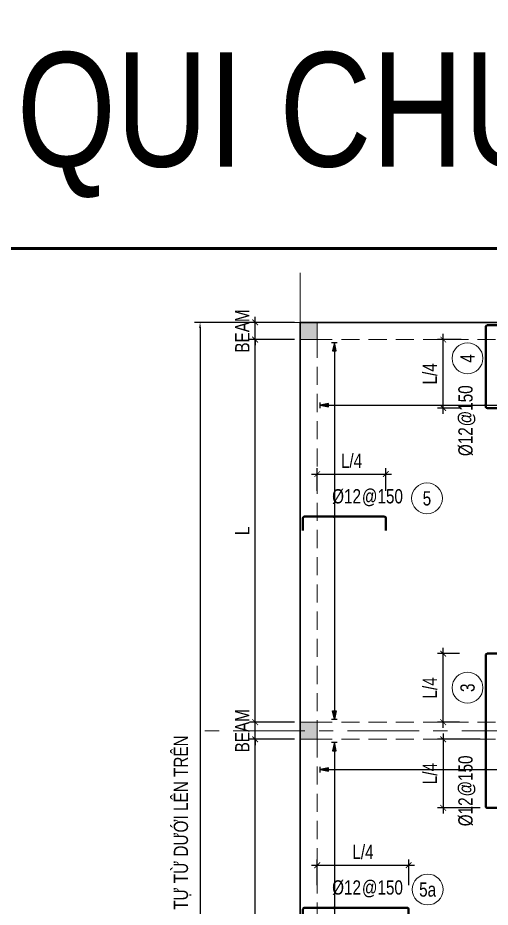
# Model space of a CAD drawing. Header units: millimetres. Extents: x 925681 to 1410834, y 71669 to 296428.
# Drawn here: x 1250316 to 1258584, y 146550 to 162124 of the extents above; entities that cross this region are included whole.
import ezdxf
from ezdxf.enums import TextEntityAlignment as Align

# ---------------------------------------------------------------- set-up
doc = ezdxf.new("R2010")
doc.units = ezdxf.units.MM
doc.header["$LTSCALE"] = 100
doc.linetypes.add('CENTER', pattern=[2, 1.25, -0.25, 0.25, -0.25])
doc.linetypes.add('HIDDEN', pattern=[9.525, 6.35, -3.175])
for name, color, linetype, lineweight in [('Ap0101_grid', 145, 'CENTER', 18), ('Ap0102_dim', 145, 'Continuous', 25), ('Ap0202_T', 141, 'Continuous', 25), ('Ap0301_PPS', 42, 'Continuous', 30), ('Ap0306_PHBS', 43, 'HIDDEN', 20), ('Ap0310_PSS', 130, 'Continuous', 18), ('Ap0404_Reinf.slab', 5, 'Continuous', 40), ('Ap0406_RT_Slab', 71, 'Continuous', 20)]:
    doc.layers.add(name, color=color, linetype=linetype, lineweight=lineweight)
doc.styles.add('Ap_vn_vni.shx', font='vn_vni.shx', dxfattribs={"width": 0.8})
doc.styles.add('Ap_Vni-helve', font='', dxfattribs={"width": 0.8, "height": 1})
doc.styles.get('Ap_Vni-helve').set_extended_font_data('VNI-Helve')
doc.dimstyles.new('Ap_Model', dxfattribs={"dimscale": 100, "dimtxt": 2.5, "dimasz": 1, "dimexe": 1, "dimexo": 1, "dimgap": 1, "dimtad": 1, "dimdec": 0, "dimzin": 3, "dimdsep": 46, "dimtxsty": 'Ap_vn_vni.shx', "dimblk": 'ARCHTICK', "dimcen": 1, "dimdle": 1, "dimclrd": 256, "dimclre": 256, "dimclrt": 7, "dimazin": 2, "dimtfac": 100, "dimtdec": 0, "dimtix": 1, "dimtmove": 2, "dimatfit": 2, "dimldrblk": 'OPEN30', "dimfxl": 1, "dimtolj": 1, "dimtzin": 0, "dimlwd": -1, "dimlwe": -1, "dimarcsym": 0})

# ---------------------------------------------------------------- blocks, each defined once
blk = doc.blocks.new('*D876')
at = {"layer": 'Ap0102_dim', "transparency": 16777216}
for p, q in [((1255157, 156790), (1253406, 156790)), ((1253506, 156690), (1253506, 135890)), ((1255157, 135790), (1253406, 135790))]:
    blk.add_line(p, q, dxfattribs=at)
for points in [[(1253489, 156690), (1253523, 156690), (1253506, 156790)], [(1253489, 135890), (1253523, 135890), (1253506, 135790)]]:
    blk.add_solid(points, dxfattribs=at)
at = {"layer": 'Defpoints', "color": 0, "transparency": 16777216}
for p in [(1255257, 156790), (1253506, 135790), (1255257, 135790)]:
    blk.add_point(p, dxfattribs=at)
at = {"layer": 'Ap0102_dim', "color": 7, "transparency": 16777216, "insert": (1253198, 146290), "char_height": 250, "attachment_point": 5, "rotation": 90, "style": 'Ap_vn_vni.shx'}
blk.add_mtext('\\A1;1. BAÉT ÑAÀU ÑAÙNH SOÁ THÖÙ TÖÏ TÖØ DÖÔÙI LEÂN TREÂN', dxfattribs=at)
blk = doc.blocks.new('_Open30')
for p, q in [((-1, 0.27), (0, 0)), ((0, 0), (-1, -0.27)), ((0, 0), (-1, 0))]:
    blk.add_line(p, q)
blk = doc.blocks.new('_ArchTick')
at = {"color": 0, "linetype": 'ByBlock', "const_width": 0.15}
blk.add_lwpolyline([(-0.5, -0.5), (0.5, 0.5)], dxfattribs=at)
blk = doc.blocks.new('*D846')
at = {"layer": 'Ap0102_dim', "transparency": 16777216}
for p, q in [((1254470, 142840), (1254470, 149590)), ((1255157, 149490), (1254370, 149490)), ((1255157, 142940), (1254370, 142940))]:
    blk.add_line(p, q, dxfattribs=at)
at = {"layer": 'Defpoints', "color": 0, "transparency": 16777216}
for p in [(1254470, 149490), (1255257, 149490), (1255257, 142940)]:
    blk.add_point(p, dxfattribs=at)
at = {"layer": 'Ap0102_dim', "transparency": 16777216, "xscale": 100, "yscale": 100, "zscale": 100}
for p, rotation in [((1254470, 149490), 90), ((1254470, 142940), 270)]:
    blk.add_blockref('_ArchTick', p, dxfattribs=dict(at, rotation=rotation))
at = {"layer": 'Ap0102_dim', "color": 7, "transparency": 16777216, "insert": (1254245, 146215), "char_height": 250, "attachment_point": 5, "rotation": 90, "style": 'Ap_vn_vni.shx'}
blk.add_mtext('\\A1;L', dxfattribs=at)
blk = doc.blocks.new('*D847')
at = {"layer": 'Ap0102_dim', "transparency": 16777216}
for p, q in [((1254470, 149790), (1254470, 149890)), ((1255157, 149790), (1254370, 149790)), ((1254470, 149490), (1254470, 149790)), ((1255157, 149490), (1254370, 149490)), ((1254470, 149490), (1254470, 149390))]:
    blk.add_line(p, q, dxfattribs=at)
at = {"layer": 'Defpoints', "color": 0, "transparency": 16777216}
for p in [(1254470, 149790), (1255257, 149790), (1255257, 149490)]:
    blk.add_point(p, dxfattribs=at)
at = {"layer": 'Ap0102_dim', "transparency": 16777216, "xscale": 100, "yscale": 100, "zscale": 100}
for p, rotation in [((1254470, 149790), 270), ((1254470, 149490), 90)]:
    blk.add_blockref('_ArchTick', p, dxfattribs=dict(at, rotation=rotation))
at = {"layer": 'Ap0102_dim', "color": 7, "transparency": 16777216, "insert": (1254245, 149640), "char_height": 250, "attachment_point": 5, "rotation": 90, "style": 'Ap_vn_vni.shx'}
blk.add_mtext('\\A1;BEAM', dxfattribs=at)
blk = doc.blocks.new('*D848')
at = {"layer": 'Ap0102_dim', "transparency": 16777216}
for p, q in [((1254470, 149690), (1254470, 156590)), ((1255157, 156490), (1254370, 156490)), ((1255157, 149790), (1254370, 149790))]:
    blk.add_line(p, q, dxfattribs=at)
at = {"layer": 'Defpoints', "color": 0, "transparency": 16777216}
for p in [(1254470, 156490), (1255257, 156490), (1255257, 149790)]:
    blk.add_point(p, dxfattribs=at)
at = {"layer": 'Ap0102_dim', "transparency": 16777216, "xscale": 100, "yscale": 100, "zscale": 100}
for p, rotation in [((1254470, 156490), 90), ((1254470, 149790), 270)]:
    blk.add_blockref('_ArchTick', p, dxfattribs=dict(at, rotation=rotation))
at = {"layer": 'Ap0102_dim', "color": 7, "transparency": 16777216, "insert": (1254245, 153140), "char_height": 250, "attachment_point": 5, "rotation": 90, "style": 'Ap_vn_vni.shx'}
blk.add_mtext('\\A1;L', dxfattribs=at)
blk = doc.blocks.new('*D849')
at = {"layer": 'Ap0102_dim', "transparency": 16777216}
for p, q in [((1254470, 156790), (1254470, 156890)), ((1255157, 156790), (1254370, 156790)), ((1254470, 156490), (1254470, 156790)), ((1255157, 156490), (1254370, 156490)), ((1254470, 156490), (1254470, 156390))]:
    blk.add_line(p, q, dxfattribs=at)
at = {"layer": 'Defpoints', "color": 0, "transparency": 16777216}
for p in [(1254470, 156790), (1255257, 156790), (1255257, 156490)]:
    blk.add_point(p, dxfattribs=at)
at = {"layer": 'Ap0102_dim', "transparency": 16777216, "xscale": 100, "yscale": 100, "zscale": 100}
for p, rotation in [((1254470, 156790), 270), ((1254470, 156490), 90)]:
    blk.add_blockref('_ArchTick', p, dxfattribs=dict(at, rotation=rotation))
at = {"layer": 'Ap0102_dim', "color": 7, "transparency": 16777216, "insert": (1254245, 156640), "char_height": 250, "attachment_point": 5, "rotation": 90, "style": 'Ap_vn_vni.shx'}
blk.add_mtext('\\A1;BEAM', dxfattribs=at)
blk = doc.blocks.new('*U447')
at = {"layer": 'Defpoints'}
for points in [[(30, 2750), (-30, 2750), (0, 2900)], [(30, -1400), (-30, -1400), (0, -1550)]]:
    blk.add_hatch(color=256, dxfattribs=at).paths.add_polyline_path(points)
at = {"layer": 'Ap0202_T', "lineweight": 18}
blk.add_circle((822, 320), 270, dxfattribs=at)
at = {"layer": 'Ap0404_Reinf.slab'}
blk.add_lwpolyline([(1400, -246), (1400, -25, 0.414214), (1375, 0), (-25, 0, 0.414214), (-50, -25), (-50, -246)], format="xyb", dxfattribs=at)
at = {"layer": 'Defpoints'}
for p, q in [((-50, 2900), (50, 2900)), ((0, 2900), (0, -1550)), ((-50, -1550), (50, -1550))]:
    blk.add_line(p, q, dxfattribs=at)
for points in [[(-30, 2750), (30, 2750), (0, 2900), (-30, 2750)], [(-30, -1400), (30, -1400), (0, -1550), (-30, -1400)]]:
    blk.add_lwpolyline(points, dxfattribs=at)
at = {"layer": 'Defpoints', "const_width": 27}
blk.add_lwpolyline([(-13, 0, 1), (14, 0, 1)], format="xyb", close=True, dxfattribs=at)
at = {"layer": 'Ap0202_T', "style": 'Ap_vn_vni.shx', "width": 0.8, "flags": 8}
blk.add_attdef('1', text='', height=250, dxfattribs=at).set_placement((821, 320), align=Align.MIDDLE_CENTER)
at = {"layer": 'Ap0406_RT_Slab', "style": 'Ap_vn_vni.shx', "width": 0.8, "flags": 8}
blk.add_attdef('Þ6', text='', height=250, dxfattribs=at).set_placement((-638, 356), align=Align.MIDDLE_CENTER)
blk.add_attdef('@150', text='', height=250, dxfattribs=at).set_placement((-369, 356), align=Align.MIDDLE_LEFT)
blk = doc.blocks.new('*D865')
at = {"layer": 'Ap0102_dim', "transparency": 16777216}
for p, q in [((1257761, 155190), (1257761, 156590)), ((1258076, 156490), (1257661, 156490)), ((1258076, 155290), (1257661, 155290))]:
    blk.add_line(p, q, dxfattribs=at)
at = {"layer": 'Defpoints', "color": 0, "transparency": 16777216}
for p in [(1257761, 156490), (1258176, 156490), (1258176, 155290)]:
    blk.add_point(p, dxfattribs=at)
at = {"layer": 'Ap0102_dim', "transparency": 16777216, "xscale": 100, "yscale": 100, "zscale": 100}
for p, rotation in [((1257761, 156490), 90), ((1257761, 155290), 270)]:
    blk.add_blockref('_ArchTick', p, dxfattribs=dict(at, rotation=rotation))
at = {"layer": 'Ap0102_dim', "color": 7, "transparency": 16777216, "insert": (1257530, 155890), "char_height": 250, "attachment_point": 5, "rotation": 90, "style": 'Ap_vn_vni.shx'}
blk.add_mtext('\\A1;L/4', dxfattribs=at)
blk = doc.blocks.new('*U450')
at = {"layer": 'Defpoints'}
for points in [[(30, 2750), (-30, 2750), (0, 2900)], [(30, -1400), (-30, -1400), (0, -1550)]]:
    blk.add_hatch(color=256, dxfattribs=at).paths.add_polyline_path(points)
at = {"layer": 'Ap0202_T', "lineweight": 18}
blk.add_circle((1433, 320), 270, dxfattribs=at)
at = {"layer": 'Ap0404_Reinf.slab'}
blk.add_lwpolyline([(2030, -246), (2030, -25, 0.414214), (2005, 0), (-645, 0, 0.414214), (-670, -25), (-670, -246)], format="xyb", dxfattribs=at)
at = {"layer": 'Defpoints'}
for p, q in [((-50, 2900), (50, 2900)), ((0, 2900), (0, -1550)), ((-50, -1550), (50, -1550))]:
    blk.add_line(p, q, dxfattribs=at)
for points in [[(-30, 2750), (30, 2750), (0, 2900), (-30, 2750)], [(-30, -1400), (30, -1400), (0, -1550), (-30, -1400)]]:
    blk.add_lwpolyline(points, dxfattribs=at)
at = {"layer": 'Defpoints', "const_width": 27}
blk.add_lwpolyline([(-13, 0, 1), (14, 0, 1)], format="xyb", close=True, dxfattribs=at)
at = {"layer": 'Ap0202_T', "style": 'Ap_vn_vni.shx', "width": 0.8, "flags": 8}
blk.add_attdef('1', text='', height=250, dxfattribs=at).set_placement((1433, 320), align=Align.MIDDLE_CENTER)
at = {"layer": 'Ap0406_RT_Slab', "style": 'Ap_vn_vni.shx', "width": 0.8, "flags": 8}
blk.add_attdef('Þ6', text='', height=250, dxfattribs=at).set_placement((-740, 356), align=Align.MIDDLE_CENTER)
blk.add_attdef('@150', text='', height=250, dxfattribs=at).set_placement((-471, 356), align=Align.MIDDLE_LEFT)
blk = doc.blocks.new('*D870')
at = {"layer": 'Ap0102_dim', "transparency": 16777216}
for p, q in [((1257761, 149690), (1257761, 151090)), ((1258045, 150990), (1257661, 150990)), ((1258045, 149790), (1257661, 149790))]:
    blk.add_line(p, q, dxfattribs=at)
at = {"layer": 'Defpoints', "color": 0, "transparency": 16777216}
for p in [(1257761, 150990), (1258145, 150990), (1258145, 149790)]:
    blk.add_point(p, dxfattribs=at)
at = {"layer": 'Ap0102_dim', "transparency": 16777216, "xscale": 100, "yscale": 100, "zscale": 100}
for p, rotation in [((1257761, 150990), 90), ((1257761, 149790), 270)]:
    blk.add_blockref('_ArchTick', p, dxfattribs=dict(at, rotation=rotation))
at = {"layer": 'Ap0102_dim', "color": 7, "transparency": 16777216, "insert": (1257530, 150390), "char_height": 250, "attachment_point": 5, "rotation": 90, "style": 'Ap_vn_vni.shx'}
blk.add_mtext('\\A1;L/4', dxfattribs=at)
blk = doc.blocks.new('*D871')
at = {"layer": 'Ap0102_dim', "transparency": 16777216}
for p, q in [((1257761, 149590), (1257761, 148190)), ((1258407, 149490), (1257661, 149490)), ((1258407, 148290), (1257661, 148290))]:
    blk.add_line(p, q, dxfattribs=at)
at = {"layer": 'Defpoints', "color": 0, "transparency": 16777216}
for p in [(1258507, 149490), (1257761, 148290), (1258507, 148290)]:
    blk.add_point(p, dxfattribs=at)
at = {"layer": 'Ap0102_dim', "transparency": 16777216, "xscale": 100, "yscale": 100, "zscale": 100}
for p, rotation in [((1257761, 149490), 90), ((1257761, 148290), 270)]:
    blk.add_blockref('_ArchTick', p, dxfattribs=dict(at, rotation=rotation))
at = {"layer": 'Ap0102_dim', "color": 7, "transparency": 16777216, "insert": (1257530, 148890), "char_height": 250, "attachment_point": 5, "rotation": 90, "style": 'Ap_vn_vni.shx'}
blk.add_mtext('\\A1;L/4', dxfattribs=at)
blk = doc.blocks.new('*U456')
at = {"layer": 'Defpoints'}
for points in [[(30, 2750), (-30, 2750), (0, 2900)], [(30, -3400), (-30, -3400), (0, -3550)]]:
    blk.add_hatch(color=256, dxfattribs=at).paths.add_polyline_path(points)
at = {"layer": 'Ap0202_T', "lineweight": 18}
blk.add_circle((1633, 320), 270, dxfattribs=at)
at = {"layer": 'Ap0404_Reinf.slab'}
blk.add_lwpolyline([(1300, -246), (1300, -25, 0.414214), (1275, 0), (-525, 0, 0.414214), (-550, -25), (-550, -246)], format="xyb", dxfattribs=at)
at = {"layer": 'Defpoints'}
for p, q in [((-50, 2900), (50, 2900)), ((0, 2900), (0, -3550)), ((-50, -3550), (50, -3550))]:
    blk.add_line(p, q, dxfattribs=at)
for points in [[(-30, 2750), (30, 2750), (0, 2900), (-30, 2750)], [(-30, -3400), (30, -3400), (0, -3550), (-30, -3400)]]:
    blk.add_lwpolyline(points, dxfattribs=at)
at = {"layer": 'Defpoints', "const_width": 27}
blk.add_lwpolyline([(-13, 0, 1), (14, 0, 1)], format="xyb", close=True, dxfattribs=at)
at = {"layer": 'Ap0202_T', "style": 'Ap_vn_vni.shx', "width": 0.8, "flags": 8}
blk.add_attdef('1', text='', height=250, dxfattribs=at).set_placement((1632, 320), align=Align.MIDDLE_CENTER)
at = {"layer": 'Ap0406_RT_Slab', "style": 'Ap_vn_vni.shx', "width": 0.8, "flags": 8}
blk.add_attdef('Þ6', text='', height=250, dxfattribs=at).set_placement((213, 356), align=Align.MIDDLE_CENTER)
blk.add_attdef('@150', text='', height=250, dxfattribs=at).set_placement((482, 356), align=Align.MIDDLE_LEFT)
blk = doc.blocks.new('*D880')
at = {"layer": 'Ap0102_dim', "transparency": 16777216}
for p, q in [((1255557, 146936), (1255557, 147385)), ((1257157, 146936), (1257157, 147385)), ((1255457, 147285), (1257257, 147285))]:
    blk.add_line(p, q, dxfattribs=at)
at = {"layer": 'Defpoints', "color": 0, "transparency": 16777216}
for p in [(1257157, 147285), (1255557, 146836), (1257157, 146836)]:
    blk.add_point(p, dxfattribs=at)
at = {"layer": 'Ap0102_dim', "transparency": 16777216, "xscale": 100, "yscale": 100, "zscale": 100, "rotation": 180}
blk.add_blockref('_ArchTick', (1255557, 147285), dxfattribs=at)
at = {"layer": 'Ap0102_dim', "transparency": 16777216, "xscale": 100, "yscale": 100, "zscale": 100}
blk.add_blockref('_ArchTick', (1257157, 147285), dxfattribs=at)
at = {"layer": 'Ap0102_dim', "color": 7, "transparency": 16777216, "insert": (1256357, 147516), "char_height": 250, "attachment_point": 5, "style": 'Ap_vn_vni.shx'}
blk.add_mtext('\\A1;L/4', dxfattribs=at)
blk = doc.blocks.new('*U457')
at = {"layer": 'Defpoints'}
for points in [[(30, 2900), (-30, 2900), (0, 3050)], [(30, -3400), (-30, -3400), (0, -3550)]]:
    blk.add_hatch(color=256, dxfattribs=at).paths.add_polyline_path(points)
at = {"layer": 'Ap0202_T', "lineweight": 18}
blk.add_circle((1621, 320), 270, dxfattribs=at)
at = {"layer": 'Ap0404_Reinf.slab'}
blk.add_lwpolyline([(900, -246), (900, -25, 0.414214), (875, 0), (-525, 0, 0.414214), (-550, -25), (-550, -246)], format="xyb", dxfattribs=at)
at = {"layer": 'Defpoints'}
for p, q in [((-50, 3050), (50, 3050)), ((0, 3050), (0, -3550)), ((-50, -3550), (50, -3550))]:
    blk.add_line(p, q, dxfattribs=at)
for points in [[(-30, 2900), (30, 2900), (0, 3050), (-30, 2900)], [(-30, -3400), (30, -3400), (0, -3550), (-30, -3400)]]:
    blk.add_lwpolyline(points, dxfattribs=at)
at = {"layer": 'Defpoints', "const_width": 27}
blk.add_lwpolyline([(-13, 0, 1), (14, 0, 1)], format="xyb", close=True, dxfattribs=at)
at = {"layer": 'Ap0202_T', "style": 'Ap_vn_vni.shx', "width": 0.8, "flags": 8}
blk.add_attdef('1', text='', height=250, dxfattribs=at).set_placement((1620, 320), align=Align.MIDDLE_CENTER)
at = {"layer": 'Ap0406_RT_Slab', "style": 'Ap_vn_vni.shx', "width": 0.8, "flags": 8}
blk.add_attdef('Þ6', text='', height=250, dxfattribs=at).set_placement((213, 356), align=Align.MIDDLE_CENTER)
blk.add_attdef('@150', text='', height=250, dxfattribs=at).set_placement((482, 356), align=Align.MIDDLE_LEFT)
blk = doc.blocks.new('*D881')
at = {"layer": 'Ap0102_dim', "transparency": 16777216}
for p, q in [((1255557, 153838), (1255557, 154235)), ((1256757, 153838), (1256757, 154235)), ((1255457, 154135), (1256857, 154135))]:
    blk.add_line(p, q, dxfattribs=at)
at = {"layer": 'Defpoints', "color": 0, "transparency": 16777216}
for p in [(1256757, 154135), (1255557, 153738), (1256757, 153738)]:
    blk.add_point(p, dxfattribs=at)
at = {"layer": 'Ap0102_dim', "transparency": 16777216, "xscale": 100, "yscale": 100, "zscale": 100, "rotation": 180}
blk.add_blockref('_ArchTick', (1255557, 154135), dxfattribs=at)
at = {"layer": 'Ap0102_dim', "transparency": 16777216, "xscale": 100, "yscale": 100, "zscale": 100}
blk.add_blockref('_ArchTick', (1256757, 154135), dxfattribs=at)
at = {"layer": 'Ap0102_dim', "color": 7, "transparency": 16777216, "insert": (1256157, 154366), "char_height": 250, "attachment_point": 5, "style": 'Ap_vn_vni.shx'}
blk.add_mtext('\\A1;L/4', dxfattribs=at)

msp = doc.modelspace()

# ---------------------------------------------------------------- linework, layer by layer
at = {"layer": 'Ap0101_grid', "ltscale": 10}
for p, q in [((1255256.6, 157661), (1255256.6, 135142)), ((1273337.9, 156789.6), (1253589.2, 156789.6)), ((1273337.9, 149639.6), (1253589.2, 149639.6))]:
    msp.add_line(p, q, dxfattribs=at)
at = {"layer": 'Ap0301_PPS'}
for p, q in [((1255256.6, 156789.6), (1255256.6, 135789.6)), ((1272256.6, 156789.6), (1255256.6, 156789.6))]:
    msp.add_line(p, q, dxfattribs=at)
at = {"layer": 'Ap0306_PHBS', "ltscale": 0.5}
for p, q in [((1260106.6, 156489.6), (1255556.6, 156489.6)), ((1255556.6, 156489.6), (1255556.6, 149789.6)), ((1260106.6, 149789.6), (1255556.6, 149789.6)), ((1260106.6, 149489.6), (1255556.6, 149489.6)), ((1255556.6, 149489.6), (1255556.6, 142939.6))]:
    msp.add_line(p, q, dxfattribs=at)
at = {"layer": 'Ap0310_PSS'}
for points in [[(1255556.6, 156489.6), (1255256.6, 156489.6), (1255256.6, 156789.6), (1255556.6, 156789.6)], [(1255556.6, 149489.6), (1255256.6, 149489.6), (1255256.6, 149789.6), (1255556.6, 149789.6)]]:
    msp.add_lwpolyline(points, close=True, dxfattribs=at)
for points in [[(1255256.6, 156489.6), (1255256.6, 156789.6), (1255556.6, 156489.6), (1255556.6, 156789.6)], [(1255256.6, 149489.6), (1255256.6, 149789.6), (1255556.6, 149489.6), (1255556.6, 149789.6)]]:
    msp.add_solid(points, dxfattribs=at)
at = {"layer": 'Defpoints', "const_width": 50}
msp.add_lwpolyline([(1227014.9, 158084.2), (1331051, 158084.2), (1331051, 119885), (1227014.9, 119885)], close=True, dxfattribs=at)

# ---------------------------------------------------------------- block references
at = {"layer": 'Ap0404_Reinf.slab', "rotation": 90}
for name, p, values in [('*U447', (1258506.6, 155339.6), {'1': '4', 'Þ6': 'Þ12', '@150': '@150'}), ('*U450', (1258506.6, 148959.7), {'1': '3', 'Þ6': 'Þ12', '@150': '@150'})]:
    msp.add_blockref(name, p, dxfattribs=at).add_auto_attribs(values)
at = {"layer": 'Ap0404_Reinf.slab'}
for name, p, values in [('*U457', (1255856.6, 153389.6), {'1': '5', 'Þ6': 'Þ12', '@150': '@150'}), ('*U456', (1255856.6, 146539.6), {'1': '5a', 'Þ6': 'Þ12', '@150': '@150'})]:
    msp.add_blockref(name, p, dxfattribs=at).add_auto_attribs(values)

# ---------------------------------------------------------------- texts
at = {"layer": 'Ap0202_T', "color": 3, "style": 'Ap_Vni-helve', "width": 0.8}
msp.add_text('TOÅNG HÔÏP QUI CHUAÅN VEÕ SAN', height=2000, rotation=360, dxfattribs=at).set_placement((1237578.3, 159519.5))

# ---------------------------------------------------------------- dimensions: what is measured, and where the dimension line sits
at = {"layer": 'Ap0102_dim'}
for base, p1, p2, text, picture, middle in [((1254469.9, 156789.6), (1255256.6, 156489.6), (1255256.6, 156789.6), 'BEAM', '*D849', (1254244.9, 156639.6)), ((1254469.9, 156489.6), (1255256.6, 149789.6), (1255256.6, 156489.6), 'L', '*D848', (1254244.9, 153139.6)), ((1257761.3, 156489.6), (1258175.6, 155289.6), (1258175.6, 156489.6), 'L/4', '*D865', (1257530.3, 155889.6)), ((1257761.3, 150989.6), (1258145.5, 149789.6), (1258145.5, 150989.6), 'L/4', '*D870', (1257530.3, 150389.6)), ((1254469.9, 149789.6), (1255256.6, 149489.6), (1255256.6, 149789.6), 'BEAM', '*D847', (1254244.9, 149639.6)), ((1254469.9, 149489.6), (1255256.6, 142939.6), (1255256.6, 149489.6), 'L', '*D846', (1254244.9, 146214.6)), ((1257761.3, 148289.6), (1258506.6, 149489.6), (1258506.6, 148289.6), 'L/4', '*D871', (1257530.3, 148889.6))]:
    dim = msp.add_linear_dim(base=base, p1=p1, p2=p2, angle=90, text=text, dimstyle='Ap_Model', dxfattribs=at)
    dim.commit()
    dim.dimension.update_dxf_attribs({"geometry": picture, "text_midpoint": middle})
dim = msp.add_linear_dim(base=(1253505.8, 135789.6), p1=(1255256.6, 156789.6), p2=(1255256.6, 135789.6), angle=90, text='1. BAÉT ÑAÀU ÑAÙNH SOÁ THÖÙ TÖÏ TÖØ DÖÔÙI LEÂN TREÂN', dimstyle='Ap_Model', override={"dimsah": 1}, dxfattribs=at)
dim.commit()
dim.dimension.update_dxf_attribs({"geometry": '*D876', "text_midpoint": (1253197.5, 146289.6)})
for base, p1, p2, picture, middle in [((1256756.6, 154135), (1255556.6, 153737.9), (1256756.6, 153737.9), '*D881', (1256156.6, 154366)), ((1257156.6, 147285), (1255556.6, 146835.9), (1257156.6, 146835.9), '*D880', (1256356.6, 147516))]:
    dim = msp.add_linear_dim(base=base, p1=p1, p2=p2, text='L/4', dimstyle='Ap_Model', dxfattribs=at)
    dim.commit()
    dim.dimension.update_dxf_attribs({"geometry": picture, "text_midpoint": middle})

doc.saveas('drawing.dxf')
